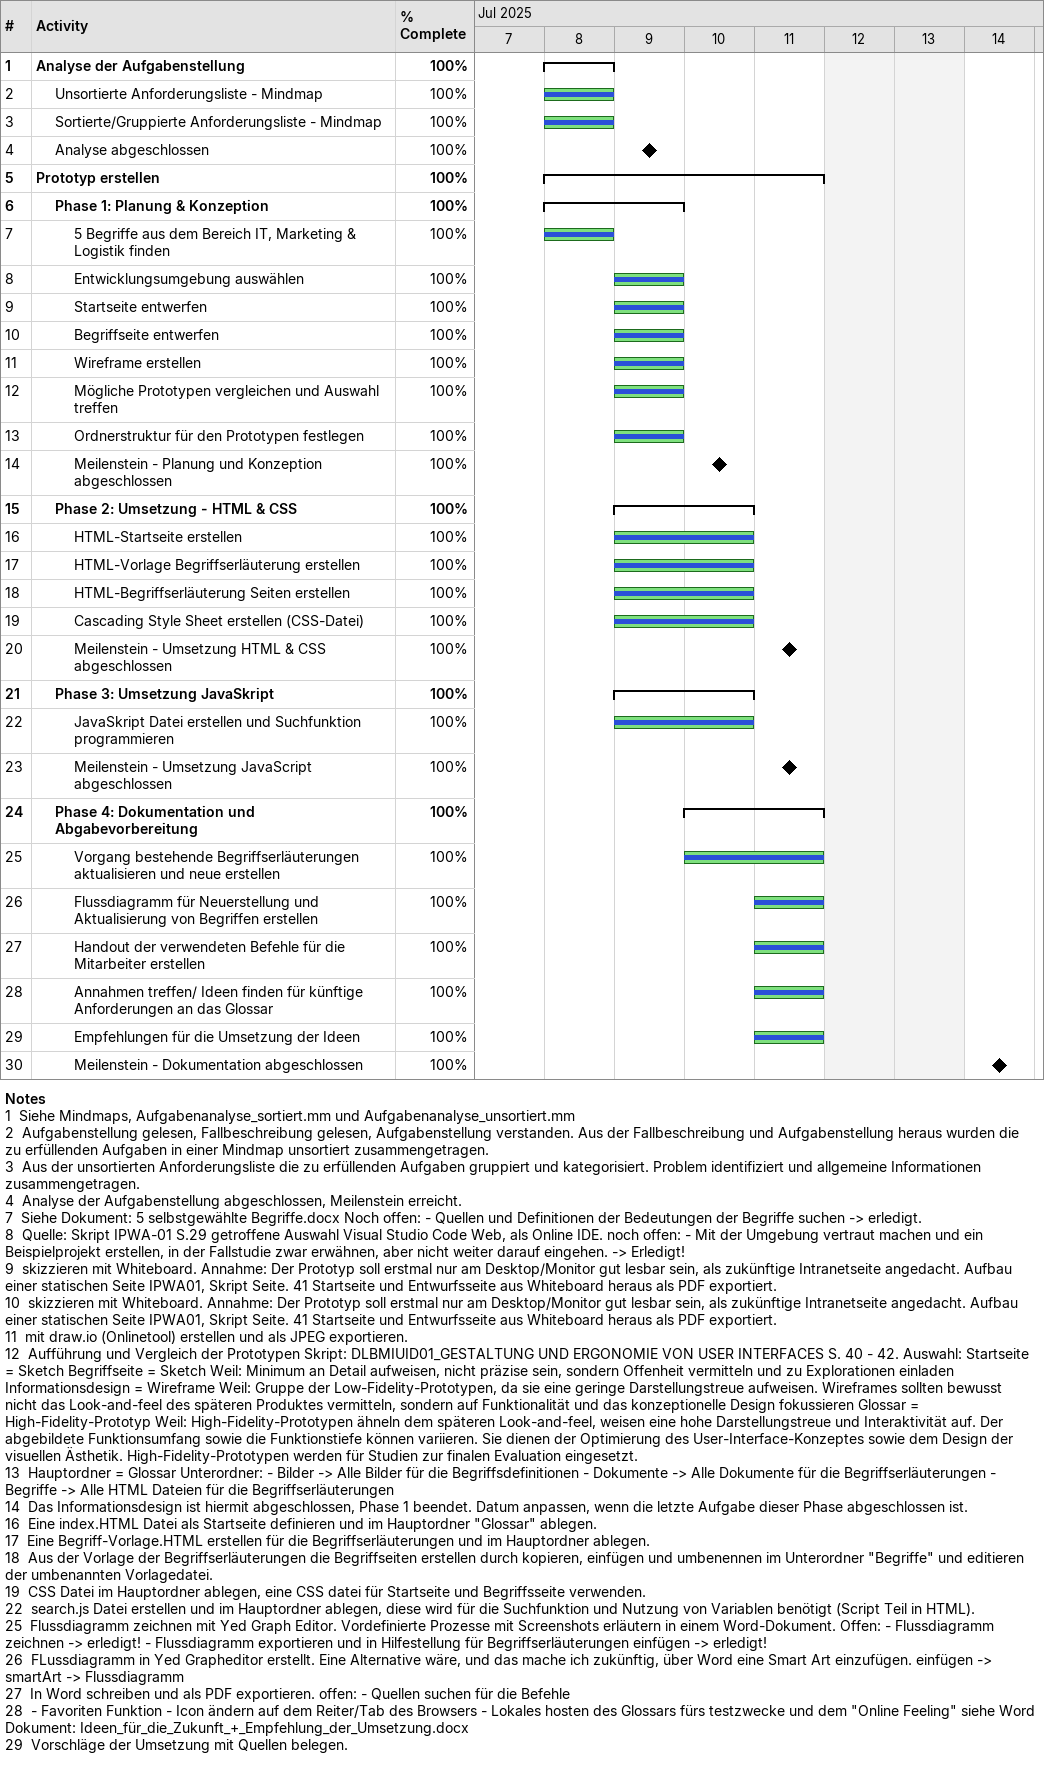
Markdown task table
| ID | Level | Task | Start | Finish | % complete |
|---|---|---|---|---|---|
| 1 | 1 | **Analyse der Aufgabenstellung** | 2025-07-08 | 2025-07-08 | 100 |
| 2 | 2 | Unsortierte Anforderungsliste - Mindmap | 2025-07-08 | 2025-07-08 | 100 |
| 3 | 2 | Sortierte/Gruppierte Anforderungsliste - Mindmap | 2025-07-08 | 2025-07-08 | 100 |
| 4 | 2 | Analyse abgeschlossen (milestone) | 2025-07-09 | 2025-07-09 | 100 |
| 5 | 1 | **Prototyp erstellen** | 2025-07-08 | 2025-07-11 | 100 |
| 6 | 2 | **Phase 1: Planung & Konzeption** | 2025-07-08 | 2025-07-09 | 100 |
| 7 | 3 | 5 Begriffe aus dem Bereich IT, Marketing & Logistik finden | 2025-07-08 | 2025-07-08 | 100 |
| 8 | 3 | Entwicklungsumgebung auswählen | 2025-07-09 | 2025-07-09 | 100 |
| 9 | 3 | Startseite entwerfen | 2025-07-09 | 2025-07-09 | 100 |
| 10 | 3 | Begriffseite entwerfen | 2025-07-09 | 2025-07-09 | 100 |
| 11 | 3 | Wireframe erstellen | 2025-07-09 | 2025-07-09 | 100 |
| 12 | 3 | Mögliche Prototypen vergleichen und Auswahl treffen | 2025-07-09 | 2025-07-09 | 100 |
| 13 | 3 | Ordnerstruktur für den Prototypen festlegen | 2025-07-09 | 2025-07-09 | 100 |
| 14 | 3 | Meilenstein - Planung und Konzeption abgeschlossen (milestone) | 2025-07-10 | 2025-07-10 | 100 |
| 15 | 2 | **Phase 2: Umsetzung - HTML & CSS** | 2025-07-09 | 2025-07-10 | 100 |
| 16 | 3 | HTML-Startseite erstellen | 2025-07-09 | 2025-07-10 | 100 |
| 17 | 3 | HTML-Vorlage Begriffserläuterung erstellen | 2025-07-09 | 2025-07-10 | 100 |
| 18 | 3 | HTML-Begriffserläuterung Seiten erstellen | 2025-07-09 | 2025-07-10 | 100 |
| 19 | 3 | Cascading Style Sheet erstellen (CSS-Datei) | 2025-07-09 | 2025-07-10 | 100 |
| 20 | 3 | Meilenstein - Umsetzung HTML & CSS abgeschlossen (milestone) | 2025-07-11 | 2025-07-11 | 100 |
| 21 | 2 | **Phase 3: Umsetzung JavaSkript** | 2025-07-09 | 2025-07-10 | 100 |
| 22 | 3 | JavaSkript Datei erstellen und Suchfunktion programmieren | 2025-07-09 | 2025-07-10 | 100 |
| 23 | 3 | Meilenstein - Umsetzung JavaScript abgeschlossen (milestone) | 2025-07-11 | 2025-07-11 | 100 |
| 24 | 2 | **Phase 4: Dokumentation und Abgabevorbereitung** | 2025-07-10 | 2025-07-11 | 100 |
| 25 | 3 | Vorgang bestehende Begriffserläuterungen aktualisieren und neue erstellen | 2025-07-10 | 2025-07-11 | 100 |
| 26 | 3 | Flussdiagramm für Neuerstellung und Aktualisierung von Begriffen erstellen | 2025-07-11 | 2025-07-11 | 100 |
| 27 | 3 | Handout der verwendeten Befehle für die Mitarbeiter erstellen | 2025-07-11 | 2025-07-11 | 100 |
| 28 | 3 | Annahmen treffen/ Ideen finden für künftige Anforderungen an das Glossar | 2025-07-11 | 2025-07-11 | 100 |
| 29 | 3 | Empfehlungen für die Umsetzung der Ideen | 2025-07-11 | 2025-07-11 | 100 |
| 30 | 3 | Meilenstein - Dokumentation abgeschlossen (milestone) | 2025-07-14 | 2025-07-14 | 100 |

Notes
- 1: Siehe Mindmaps, Aufgabenanalyse_sortiert.mm und Aufgabenanalyse_unsortiert.mm
- 2: Aufgabenstellung gelesen, Fallbeschreibung gelesen, Aufgabenstellung verstanden. Aus der Fallbeschreibung und Aufgabenstellung heraus wurden die zu erfüllenden Aufgaben in einer Mindmap unsortiert zusammengetragen.
- 3: Aus der unsortierten Anforderungsliste die zu erfüllenden Aufgaben gruppiert und kategorisiert. Problem identifiziert und allgemeine Informationen zusammengetragen.
- 4: Analyse der Aufgabenstellung abgeschlossen, Meilenstein erreicht.
- 7: Siehe Dokument: 5 selbstgewählte Begriffe.docx Noch offen: - Quellen und Definitionen der Bedeutungen der Begriffe suchen -> erledigt.
- 8: Quelle: Skript IPWA-01 S.29 getroffene Auswahl Visual Studio Code Web, als Online IDE. noch offen: - Mit der Umgebung vertraut machen und ein Beispielprojekt erstellen, in der Fallstudie zwar erwähnen, aber nicht weiter darauf eingehen. -> Erledigt!
- 9: skizzieren mit Whiteboard. Annahme: Der Prototyp soll erstmal nur am Desktop/Monitor gut lesbar sein, als zukünftige Intranetseite angedacht. Aufbau einer statischen Seite IPWA01, Skript Seite. 41 Startseite und Entwurfsseite aus Whiteboard heraus als PDF exportiert.
- 10: skizzieren mit Whiteboard. Annahme: Der Prototyp soll erstmal nur am Desktop/Monitor gut lesbar sein, als zukünftige Intranetseite angedacht. Aufbau einer statischen Seite IPWA01, Skript Seite. 41 Startseite und Entwurfsseite aus Whiteboard heraus als PDF exportiert.
- 11: mit draw.io (Onlinetool) erstellen und als JPEG exportieren.
- 12: Aufführung und Vergleich der Prototypen Skript: DLBMIUID01_GESTALTUNG UND ERGONOMIE VON USER INTERFACES S. 40 - 42. Auswahl: Startseite = Sketch Begriffseite = Sketch Weil: Minimum an Detail aufweisen, nicht präzise sein, sondern Offenheit vermitteln und zu Explorationen einladen Informationsdesign = Wireframe Weil: Gruppe der Low-Fidelity-Prototypen, da sie eine geringe Darstellungstreue aufweisen. Wireframes sollten bewusst nicht das Look-and-feel des späteren Produktes vermitteln, sondern auf Funktionalität und das konzeptionelle Design fokussieren Glossar = High-Fidelity-Prototyp Weil: High-Fidelity-Prototypen ähneln dem späteren Look-and-feel, weisen eine hohe Darstellungstreue und Interaktivität auf. Der abgebildete Funktionsumfang sowie die Funktionstiefe können variieren. Sie dienen der Optimierung des User-Interface-Konzeptes sowie dem Design der visuellen Ästhetik. High-Fidelity-Prototypen werden für Studien zur finalen Evaluation eingesetzt.
- 13: Hauptordner = Glossar Unterordner: - Bilder -> Alle Bilder für die Begriffsdefinitionen - Dokumente -> Alle Dokumente für die Begriffserläuterungen - Begriffe -> Alle HTML Dateien für die Begriffserläuterungen
- 14: Das Informationsdesign ist hiermit abgeschlossen, Phase 1 beendet. Datum anpassen, wenn die letzte Aufgabe dieser Phase abgeschlossen ist.
- 16: Eine index.HTML Datei als Startseite definieren und im Hauptordner "Glossar" ablegen.
- 17: Eine Begriff-Vorlage.HTML erstellen für die Begriffserläuterungen und im Hauptordner ablegen.
- 18: Aus der Vorlage der Begriffserläuterungen die Begriffseiten erstellen durch kopieren, einfügen und umbenennen im Unterordner "Begriffe" und editieren der umbenannten Vorlagedatei.
- 19: CSS Datei im Hauptordner ablegen, eine CSS datei für Startseite und Begriffsseite verwenden.
- 22: search.js Datei erstellen und im Hauptordner ablegen, diese wird für die Suchfunktion und Nutzung von Variablen benötigt (Script Teil in HTML).
- 25: Flussdiagramm zeichnen mit Yed Graph Editor. Vordefinierte Prozesse mit Screenshots erläutern in einem Word-Dokument. Offen: - Flussdiagramm zeichnen -> erledigt! - Flussdiagramm exportieren und in Hilfestellung für Begriffserläuterungen einfügen -> erledigt!
- 26: FLussdiagramm in Yed Grapheditor erstellt. Eine Alternative wäre, und das mache ich zukünftig, über Word eine Smart Art einzufügen. einfügen -> smartArt -> Flussdiagramm
- 27: In Word schreiben und als PDF exportieren. offen: - Quellen suchen für die Befehle
- 28: - Favoriten Funktion - Icon ändern auf dem Reiter/Tab des Browsers - Lokales hosten des Glossars fürs testzwecke und dem "Online Feeling" siehe Word Dokument: Ideen_für_die_Zukunft_+_Empfehlung_der_Umsetzung.docx
- 29: Vorschläge der Umsetzung mit Quellen belegen.
